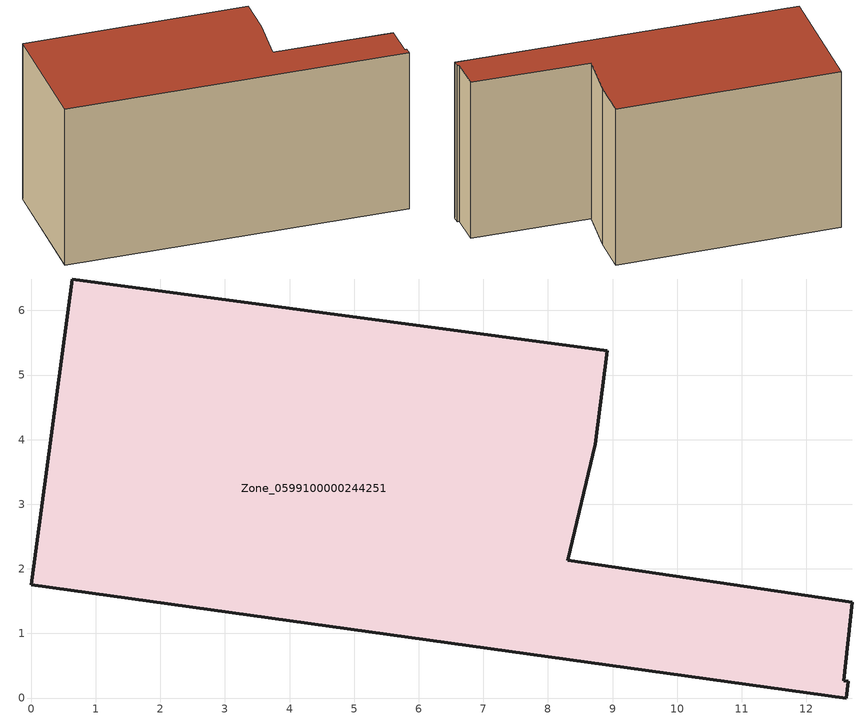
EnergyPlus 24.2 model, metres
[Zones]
Zone_0599100000244251
 floor ground (C_G): 0,1.76 0.63,6.49 8.92,5.37 8.73,3.93 8.31,2.13 12.71,1.48 12.58,0.27 12.65,0.26 12.62,0 z0
 wall outside (C_F): 8.31,2.13 8.73,3.93 8.92,5.37 0.63,6.49 0,1.76 12.62,0 12.65,0.26 12.58,0.27 12.71,1.48 8.31,2.13 z0:6.38
 roof outside (C_R): 12.62,0 12.65,0.26 12.58,0.27 12.71,1.48 8.31,2.13 8.73,3.93 8.92,5.37 0.63,6.49 0,1.76 z6.38
[BUILDING]
Pand.0599100000244251: North Axis=0; Terrain=City; Loads Convergence Tolerance Value=0.04; Temperature Convergence Tolerance Value=0.4; Solar Distribution=FullExterior; Maximum Number of Warmup Days=25; Minimum Number of Warmup Days=1
[Site:Location]
Rotterdam.The.Hague.AP_ZH_NLD Design_Conditions: Latitude=51.96; Longitude=4.45; Time Zone=1; Elevation=-4.5
[SITE:GROUNDTEMPERATURE:BUILDINGSURFACE]
18, 18, 18, 18, 18, 18, 18, 18, 18, 18, 18, 18
[MATERIAL] Thermal Absorptance=0.9; Solar Absorptance=0.7; Visible Absorptance=0.7
Name | Roughness | Thickness | Conductivity | Density | Specific Heat
G.TI.1946 | MediumSmooth | 0.15 | 1 | 540 | 1210
F.TI.1946 | Rough | 0.3 | 0.857143 | 1920 | 840
R.TI.1946 | MediumRough | 0.2 | 0.1 | 1500 | 1000
[CONSTRUCTION]
C_G: G.TI.1946
C_F: F.TI.1946
C_R: R.TI.1946
[ZONE]
Zone_0599100000244251: Type=1; Multiplier=1; Ceiling Height=Autocalculate; Volume=Autocalculate; Floor Area=autocalculate; Part of Total Floor Area=Yes
[ZONEINFILTRATION:DESIGNFLOWRATE]
Infil_Zone_0599100000244251: Zone or ZoneList or Space or SpaceList=Zone_0599100000244251; Schedule=AlwaysOn; Design Flow Rate Calculation Method=Flow/Area; Flow Rate per Floor Area=0.003; Constant Term Coefficient=1; Temperature Term Coefficient=0; Velocity Term Coefficient=0; Velocity Squared Term Coefficient=0
[HVACTEMPLATE:ZONE:IDEALLOADSAIRSYSTEM]
Zone_0599100000244251: Maximum Heating Supply Air Temperature=50; Minimum Cooling Supply Air Temperature=13; Maximum Heating Supply Air Humidity Ratio=0.0156; Minimum Cooling Supply Air Humidity Ratio=0.0077; Heating Limit=NoLimit; Cooling Limit=NoLimit; Dehumidification Control Type=ConstantSensibleHeatRatio; Cooling Sensible Heat Ratio=0.7; Dehumidification Setpoint=60; Humidification Control Type=None; Humidification Setpoint=30; Outdoor Air Method=None; Outdoor Air Flow Rate per Person=0.00944; Outdoor Air Flow Rate per Zone Floor Area=0; Outdoor Air Flow Rate per Zone=0; Demand Controlled Ventilation Type=None; Outdoor Air Economizer Type=NoEconomizer; Heat Recovery Type=None; Sensible Heat Recovery Effectiveness=0.7; Latent Heat Recovery Effectiveness=0.65
[ZONECONTROL:THERMOSTAT]
ThermostatControl_Zone_0599100000244251: Zone or ZoneList=Zone_0599100000244251; Control Type Schedule=DualSetpointControlType; Control 1=Thermostat_Zone_0599100000244251; Temperature Difference Between Cutout And Setpoint=0
[THERMOSTATSETPOINT:DUALSETPOINT]
Thermostat_Zone_0599100000244251: Heating Setpoint Temperature Schedule=HeatingSetpoint_Zone_0599100000244251; Cooling Setpoint Temperature Schedule=CoolingSetpoint_Zone_0599100000244251
[SCHEDULE:COMPACT]
HeatingSetpoint_Zone_0599100000244251: Through: 12/31, For: AllDays, Until: 24:00, 21
CoolingSetpoint_Zone_0599100000244251: Through: 12/31, For: AllDays, Until: 24:00, 24
DualSetpointControlType: Through: 12/31, For: AllDays, Until: 24:00, 4
AlwaysOn: Through: 12/31, For: AllDays, Until: 24:00, 1
